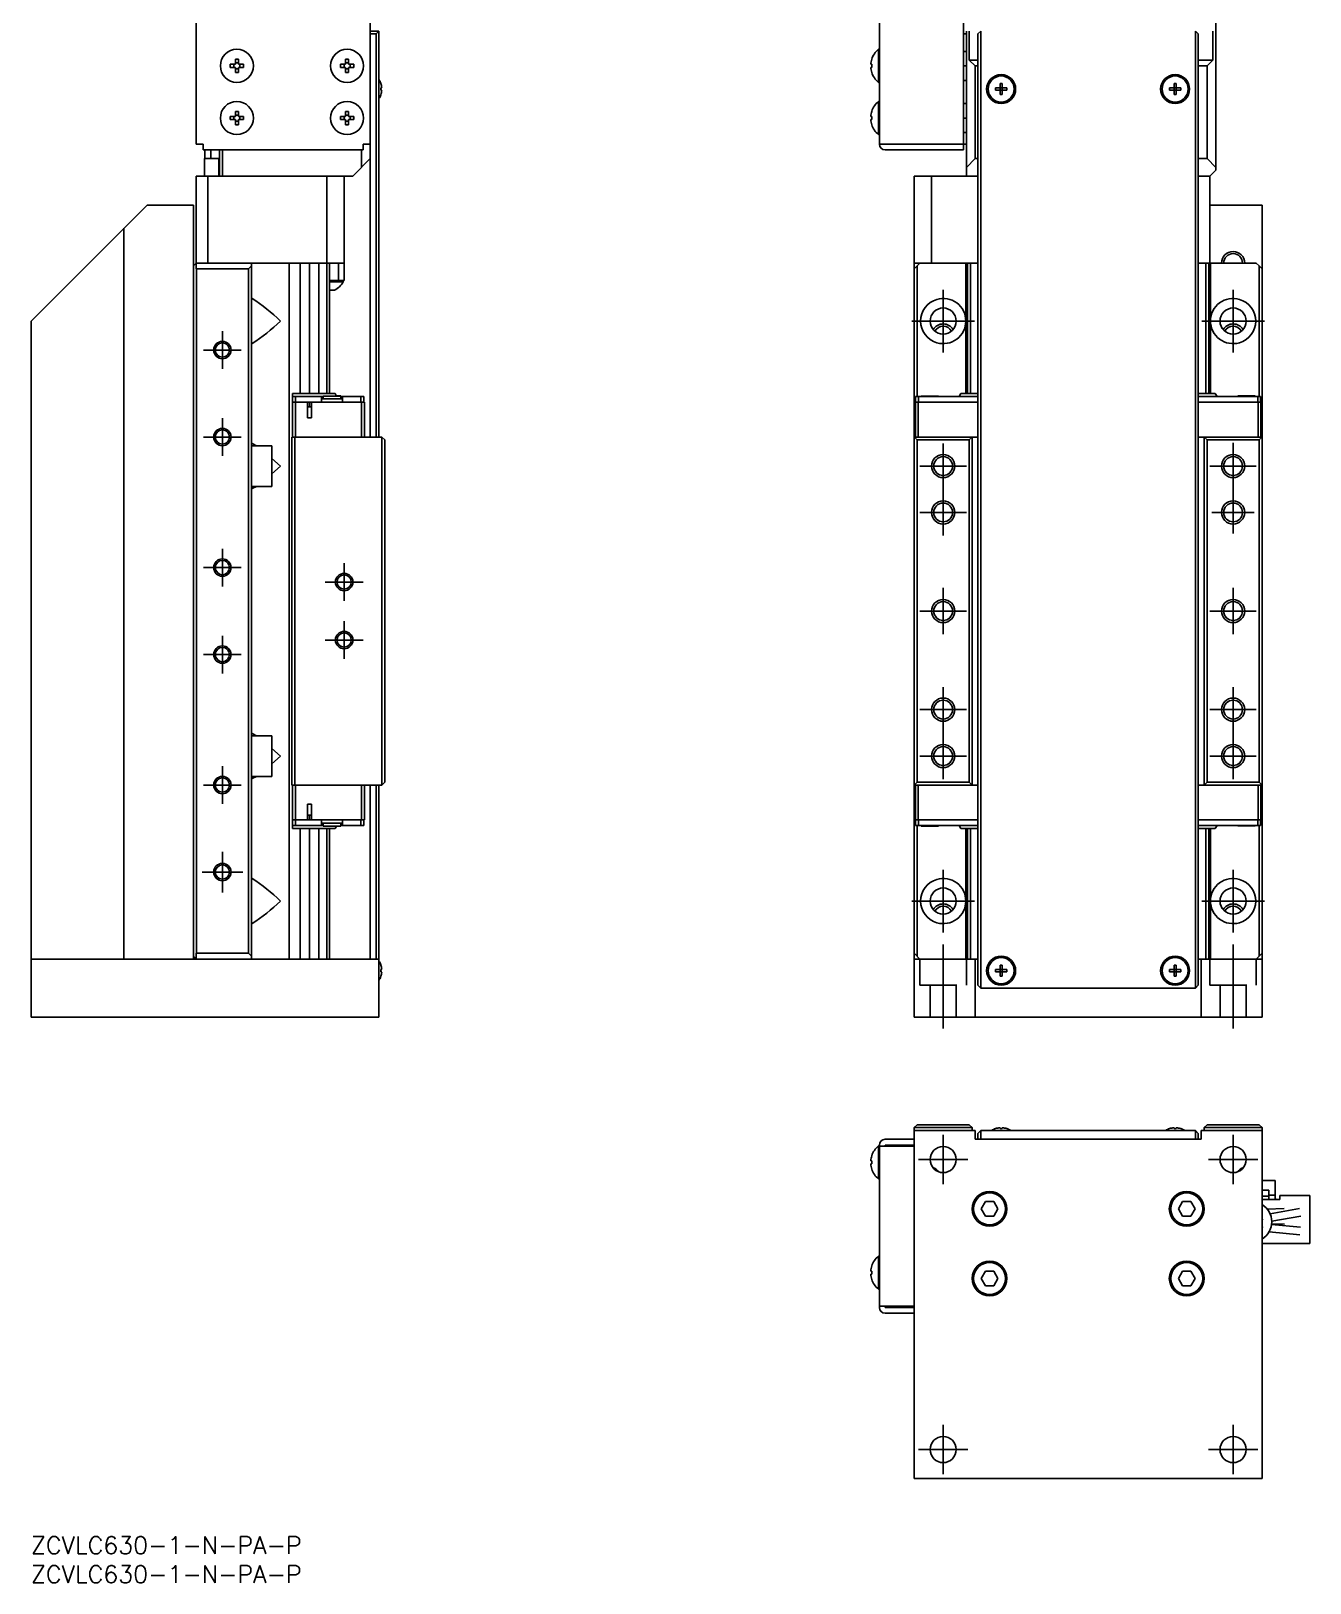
# Model space of a CAD drawing. Extents: x 0 to 504, y -8 to 447.
# Drawn here: x 0 to 220.6, y -8 to 259.6 of the extents above; entities that cross this region are included whole.
import ezdxf

# ---------------------------------------------------------------- set-up
doc = ezdxf.new("R2010")
doc.units = 0
doc.header["$LTSCALE"] = 0.5
doc.linetypes.add('CENTER', pattern=[50.8, 31.75, -6.35, 6.35, -6.35])
doc.linetypes.add('DASHED', pattern=[19.05, 12.7, -6.35])
for name, color, linetype in [('MSM_CENTER', 1, 'CENTER'), ('MSM_CONTINUOUS', 7, 'CONTINUOUS'), ('MSM_DASHED', 4, 'DASHED'), ('MSM_NARROW', 5, 'CONTINUOUS'), ('MSM_PART_NUMBER', 7, 'CONTINUOUS')]:
    doc.layers.add(name, color=color, linetype=linetype)
doc.styles.get("Standard").update_dxf_attribs({"font": 'txt.shx', "height": 3, "bigfont": 'bigfont.shx'})

msp = doc.modelspace()

# ---------------------------------------------------------------- linework, layer by layer
at = {"layer": 'MSM_CENTER'}
for p, q in [((157.3, 204.17), (157.3, 214.97)), ((207.3, 204.17), (207.3, 214.97)), ((151.9, 209.57), (162.7, 209.57)), ((201.9, 209.57), (212.7, 209.57)), ((33, 201.32), (33, 207.82)), ((29.75, 204.57), (36.25, 204.57)), ((33, 186.32), (33, 192.82)), ((29.75, 189.57), (36.25, 189.57)), ((157.3, 172.57), (157.3, 188.57)), ((207.3, 172.92), (207.3, 188.57)), ((153.3, 184.57), (161.3, 184.57)), ((203.3, 184.57), (211.3, 184.57)), ((153.3, 176.57), (161.3, 176.57)), ((203.65, 176.57), (210.95, 176.57)), ((33, 163.82), (33, 170.32)), ((29.75, 167.07), (36.25, 167.07)), ((54, 161.32), (54, 167.82)), ((50.75, 164.57), (57.25, 164.57)), ((157.3, 155.57), (157.3, 163.57)), ((207.3, 155.57), (207.3, 163.57)), ((153.3, 159.57), (161.3, 159.57)), ((203.3, 159.57), (211.3, 159.57)), ((33, 148.82), (33, 155.32)), ((54, 151.32), (54, 157.82)), ((50.75, 154.57), (57.25, 154.57)), ((29.75, 152.07), (36.25, 152.07)), ((157.3, 130.57), (157.3, 146.57)), ((207.3, 130.57), (207.3, 146.57)), ((153.3, 142.57), (161.3, 142.57)), ((203.3, 142.57), (211.3, 142.57)), ((153.3, 134.57), (161.3, 134.57)), ((203.3, 134.57), (211.3, 134.57)), ((33, 126.32), (33, 132.82)), ((29.75, 129.57), (36.25, 129.57)), ((33, 111.07), (33, 118.07)), ((29.5, 114.57), (36.5, 114.57)), ((157.3, 104.17), (157.3, 114.97)), ((207.3, 104.17), (207.3, 114.97)), ((151.9, 109.57), (162.7, 109.57)), ((201.9, 109.57), (212.7, 109.57)), ((157.3, 102.07), (157.3, 87.57)), ((207.3, 102.07), (207.3, 87.57)), ((157.3, 60.75), (157.3, 69.25)), ((207.3, 60.75), (207.3, 69.25)), ((153.05, 65), (161.55, 65)), ((203.05, 65), (211.55, 65)), ((157.3, 10.75), (157.3, 19.25)), ((207.3, 10.75), (207.3, 19.25)), ((153.05, 15), (161.55, 15)), ((203.05, 15), (211.55, 15))]:
    msp.add_line(p, q, dxfattribs=at)
at = {"layer": 'MSM_CONTINUOUS'}
for p, q in [((160.8, 239.07), (160.8, 268.07)), ((28.5, 240.07), (28.5, 267.07)), ((58.5, 267.07), (58.5, 189.57)), ((146.3, 240.07), (146.3, 267.07)), ((204.3, 265.57), (204.3, 235.57)), ((58.5, 259.57), (60, 259.57)), ((60, 259.57), (59.5, 259.07)), ((60, 259.57), (60, 189.57)), ((161.3, 234.57), (161.3, 259.57)), ((161.8, 259.57), (161.8, 254.57)), ((163.8, 259.57), (163.3, 259.07)), ((163.8, 259.57), (163.8, 94.57)), ((200.8, 94.57), (200.8, 259.57)), ((201.3, 259.07), (200.8, 259.57)), ((203.8, 254.57), (203.8, 259.57)), ((59.5, 259.07), (58.5, 259.07)), ((59.5, 189.57), (59.5, 259.07)), ((160.8, 259.07), (161.3, 259.07)), ((163.3, 95.07), (163.3, 259.07)), ((201.3, 259.07), (201.3, 95.07)), ((35.24, 254.72), (35.76, 254.72)), ((35.24, 253.83), (35.24, 254.72)), ((35.76, 254.72), (35.76, 253.83)), ((54.24, 254.72), (54.76, 254.72)), ((54.24, 253.83), (54.24, 254.72)), ((54.76, 254.72), (54.76, 253.83)), ((144.99, 254.73), (145, 254.72)), ((146.14, 250.72), (146.14, 256.42)), ((146.3, 256.42), (146.14, 256.42)), ((160.8, 256.07), (161.3, 256.07)), ((161.8, 254.57), (162.8, 253.57)), ((163.3, 254.57), (161.8, 254.57)), ((203.8, 254.57), (201.3, 254.57)), ((202.8, 253.57), (203.8, 254.57)), ((34.34, 253.83), (35.24, 253.83)), ((34.34, 253.31), (34.34, 253.83)), ((35.24, 253.31), (34.34, 253.31)), ((34.98, 253.31), (34.98, 253.83)), ((35.24, 254.09), (35.76, 254.09)), ((35.24, 252.41), (35.24, 253.31)), ((35.76, 253.05), (35.24, 253.05)), ((35.76, 252.41), (35.24, 252.41)), ((35.76, 253.83), (36.66, 253.83)), ((35.76, 253.31), (35.76, 252.41)), ((36.66, 253.31), (35.76, 253.31)), ((36.02, 253.83), (36.02, 253.31)), ((36.66, 253.83), (36.66, 253.31)), ((53.34, 253.31), (53.34, 253.83)), ((53.34, 253.83), (54.24, 253.83)), ((54.24, 253.31), (53.34, 253.31)), ((53.98, 253.31), (53.98, 253.83)), ((54.24, 254.09), (54.76, 254.09)), ((54.24, 252.41), (54.24, 253.31)), ((54.76, 253.05), (54.24, 253.05)), ((54.76, 252.41), (54.24, 252.41)), ((54.76, 253.83), (55.66, 253.83)), ((55.66, 253.31), (54.76, 253.31)), ((54.76, 253.31), (54.76, 252.41)), ((55.02, 253.83), (55.02, 253.31)), ((55.66, 253.83), (55.66, 253.31)), ((144.82, 253.83), (145, 253.83)), ((145, 253.31), (144.82, 253.31)), ((145, 252.41), (144.99, 252.41)), ((145, 253.83), (145, 253.31)), ((160.8, 253.57), (161.3, 253.57)), ((163.3, 253.57), (162.8, 253.57)), ((162.8, 253.57), (162.8, 237.57)), ((202.8, 253.57), (201.3, 253.57)), ((202.8, 237.57), (202.8, 253.57)), ((60.33, 250.54), (60.34, 250.55)), ((60.33, 249.39), (60.33, 249.75)), ((60.33, 249.75), (60.49, 249.75)), ((60.49, 249.39), (60.33, 249.39)), ((146.14, 250.72), (146.3, 250.72)), ((160.8, 251.07), (161.3, 251.07)), ((166.33, 249.39), (166.33, 249.75)), ((166.33, 249.75), (167.12, 249.75)), ((167.12, 249.39), (166.33, 249.39)), ((167.11, 249.39), (167.11, 249.75)), ((167.12, 250.54), (167.48, 250.54)), ((167.12, 249.75), (167.12, 250.54)), ((167.12, 249.76), (167.48, 249.76)), ((167.12, 248.6), (167.12, 249.39)), ((167.48, 249.37), (167.12, 249.37)), ((167.48, 250.54), (167.48, 249.75)), ((167.48, 249.75), (168.28, 249.75)), ((167.48, 249.39), (167.48, 248.6)), ((168.28, 249.39), (167.48, 249.39)), ((167.5, 249.75), (167.5, 249.39)), ((168.28, 249.75), (168.28, 249.39)), ((196.33, 249.39), (196.33, 249.75)), ((196.33, 249.75), (197.12, 249.75)), ((197.12, 249.39), (196.33, 249.39)), ((197.11, 249.39), (197.11, 249.75)), ((197.12, 250.54), (197.48, 250.54)), ((197.12, 249.75), (197.12, 250.54)), ((197.12, 249.76), (197.48, 249.76)), ((197.12, 248.6), (197.12, 249.39)), ((197.48, 249.37), (197.12, 249.37)), ((197.48, 250.54), (197.48, 249.75)), ((197.48, 249.75), (198.28, 249.75)), ((197.48, 249.39), (197.48, 248.6)), ((198.28, 249.39), (197.48, 249.39)), ((197.5, 249.75), (197.5, 249.39)), ((198.28, 249.75), (198.28, 249.39)), ((60.34, 248.59), (60.33, 248.6)), ((146.14, 241.72), (146.14, 247.42)), ((146.3, 247.42), (146.14, 247.42)), ((160.8, 247.07), (161.3, 247.07)), ((167.48, 248.6), (167.12, 248.6)), ((197.48, 248.6), (197.12, 248.6)), ((34.34, 244.31), (34.34, 244.83)), ((34.34, 244.83), (35.24, 244.83)), ((35.24, 244.31), (34.34, 244.31)), ((34.98, 244.31), (34.98, 244.83)), ((35.24, 245.72), (35.76, 245.72)), ((35.24, 244.83), (35.24, 245.72)), ((35.24, 245.09), (35.76, 245.09)), ((35.24, 243.41), (35.24, 244.31)), ((35.76, 244.05), (35.24, 244.05)), ((35.76, 245.72), (35.76, 244.83)), ((35.76, 244.83), (36.66, 244.83)), ((36.66, 244.31), (35.76, 244.31)), ((35.76, 244.31), (35.76, 243.41)), ((36.02, 244.83), (36.02, 244.31)), ((36.66, 244.83), (36.66, 244.31)), ((53.34, 244.31), (53.34, 244.83)), ((53.34, 244.83), (54.24, 244.83)), ((54.24, 244.31), (53.34, 244.31)), ((53.98, 244.31), (53.98, 244.83)), ((54.24, 245.72), (54.76, 245.72)), ((54.24, 244.83), (54.24, 245.72)), ((54.24, 245.09), (54.76, 245.09)), ((54.24, 243.41), (54.24, 244.31)), ((54.76, 244.05), (54.24, 244.05)), ((54.76, 245.72), (54.76, 244.83)), ((54.76, 244.83), (55.66, 244.83)), ((55.66, 244.31), (54.76, 244.31)), ((54.76, 244.31), (54.76, 243.41)), ((55.02, 244.83), (55.02, 244.31)), ((55.66, 244.83), (55.66, 244.31)), ((144.82, 244.83), (145, 244.83)), ((145, 244.31), (144.82, 244.31)), ((144.99, 245.73), (145, 245.72)), ((145, 244.83), (145, 244.31)), ((160.8, 244.57), (161.3, 244.57)), ((35.76, 243.41), (35.24, 243.41)), ((54.76, 243.41), (54.24, 243.41)), ((145, 243.41), (144.99, 243.41)), ((146.14, 241.72), (146.3, 241.72)), ((160.8, 242.07), (161.3, 242.07)), ((29.7, 240.07), (28.5, 240.07)), ((29.7, 239.07), (29.7, 240.07)), ((57.3, 239.07), (29.7, 239.07)), ((30, 237.57), (30, 239.07)), ((31, 239.07), (31, 237.57)), ((32.5, 234.57), (32.5, 239.07)), ((33, 239.07), (33, 234.57)), ((57, 236.07), (57, 239.07)), ((58.5, 240.07), (57.3, 240.07)), ((57.3, 240.07), (57.3, 239.07)), ((161.3, 240.07), (146.3, 240.07)), ((147.3, 239.07), (160.8, 239.07)), ((29.9, 237.57), (32.4, 237.57)), ((29.9, 237.57), (29.9, 234.57)), ((32.4, 234.57), (32.4, 237.57)), ((55.5, 234.57), (58.5, 237.57)), ((161.3, 236.07), (162.8, 237.57)), ((162.8, 237.57), (163.3, 237.57)), ((201.3, 237.57), (202.8, 237.57)), ((202.8, 237.57), (204.3, 236.07)), ((203.3, 234.57), (204.3, 235.57)), ((28.5, 234.57), (55.5, 234.57)), ((28.5, 234.57), (28.5, 218.57)), ((30.5, 234.57), (30.5, 219.57)), ((51, 219.57), (51, 234.57)), ((54, 234.57), (54, 216.57)), ((152.3, 234.57), (152.3, 89.57)), ((152.3, 234.57), (163.3, 234.57)), ((155.3, 234.57), (155.3, 219.57)), ((203.3, 234.57), (201.3, 234.57)), ((203.3, 234.57), (203.3, 219.57)), ((20, 229.57), (0, 209.57)), ((20, 229.57), (28, 229.57)), ((28, 99.57), (28, 229.57)), ((203.3, 229.57), (212.3, 229.57)), ((212.3, 229.57), (212.3, 89.57)), ((16, 225.57), (16, 99.57)), ((28.5, 219.57), (28, 219.07)), ((28.5, 219.57), (54, 219.57)), ((38, 219.57), (38, 99.57)), ((44.5, 99.57), (44.5, 219.57)), ((46.39, 219.57), (46.39, 197.07)), ((48, 219.57), (48, 197.07)), ((49.61, 197.07), (49.61, 219.57)), ((50.99, 197.07), (50.99, 219.57)), ((51.5, 219.57), (51.5, 197.07)), ((53, 216.57), (53, 219.57)), ((163.3, 219.57), (152.3, 219.57)), ((153.3, 219.57), (152.3, 218.57)), ((161.2, 197.07), (161.2, 219.57)), ((161.5, 197.07), (161.5, 219.57)), ((162.01, 219.57), (162.01, 197.07)), ((211.3, 219.57), (201.3, 219.57)), ((202.6, 197.07), (202.6, 219.57)), ((203.1, 219.57), (203.1, 197.07)), ((203.4, 219.57), (203.4, 197.07)), ((211.8, 219.07), (211.3, 219.57)), ((28.51, 218.57), (28.51, 100.57)), ((37.5, 218.57), (28.51, 218.57)), ((38, 219.07), (37.5, 218.57)), ((37.5, 100.57), (37.5, 218.57)), ((152.8, 196.57), (152.8, 219.07)), ((211.8, 196.57), (211.8, 219.07)), ((212.3, 218.57), (211.8, 219.07)), ((51.5, 216.57), (54, 216.57)), ((51.5, 216.32), (53.85, 216.32)), ((51.5, 214.92), (52.34, 214.92)), ((53.85, 216.32), (53.85, 216.57)), ((38, 213.31), (38.12, 213.47)), ((0, 209.57), (0, 89.57)), ((38, 205.83), (38.12, 205.67)), ((45.1, 197.07), (52.43, 197.07)), ((45.1, 197.07), (45.1, 189.57)), ((50.4, 196.57), (45.1, 196.57)), ((57.5, 195.57), (45.1, 195.57)), ((45.6, 196.57), (45.6, 189.57)), ((47.65, 192.87), (47.65, 195.57)), ((48, 195.57), (48, 194.77)), ((48.35, 192.87), (48.35, 195.57)), ((50.1, 196.57), (50.1, 195.57)), ((53.7, 196.17), (50.1, 196.17)), ((53.4, 196.62), (50.4, 196.62)), ((50.4, 196.62), (50.4, 196.17)), ((52.7, 196.62), (52.43, 197.07)), ((53.4, 196.67), (52.67, 196.67)), ((53.4, 196.17), (53.4, 196.67)), ((53.4, 196.57), (57.4, 196.57)), ((53.7, 196.57), (53.7, 195.57)), ((56.9, 196.57), (56.9, 195.57)), ((57, 195.57), (57, 189.57)), ((57.4, 196.57), (57.4, 195.57)), ((57.5, 195.57), (57.5, 189.57)), ((152.5, 195.57), (152.5, 189.57)), ((163.3, 195.57), (152.5, 195.57)), ((152.55, 196.57), (152.55, 195.57)), ((163.3, 196.57), (152.55, 196.57)), ((153, 195.57), (153, 189.57)), ((153.05, 196.57), (153.05, 195.57)), ((156.5, 196.62), (153.5, 196.62)), ((153.5, 196.62), (153.5, 196.57)), ((156.5, 196.57), (156.5, 196.62)), ((160.07, 196.57), (160.37, 197.07)), ((160.37, 197.07), (163.3, 197.07)), ((204.23, 197.07), (201.3, 197.07)), ((212.05, 196.57), (201.3, 196.57)), ((212.1, 195.57), (201.3, 195.57)), ((204.53, 196.57), (204.23, 197.07)), ((211.1, 196.67), (208.1, 196.67)), ((208.1, 196.67), (208.1, 196.57)), ((211.1, 196.57), (211.1, 196.67)), ((211.55, 196.57), (211.55, 195.57)), ((211.6, 195.57), (211.6, 189.57)), ((212.05, 196.57), (212.05, 195.57)), ((212.1, 195.57), (212.1, 189.57)), ((47.65, 194.77), (48.35, 194.77)), ((47.65, 192.87), (48.35, 192.87)), ((38.12, 188.47), (38, 188.31)), ((41.5, 188.07), (38, 188.07)), ((38.87, 188.07), (38.12, 188.47)), ((41.5, 181.07), (41.5, 188.07)), ((45, 129.57), (45, 189.57)), ((45, 189.57), (60.5, 189.57)), ((45.5, 189.57), (45.5, 129.57)), ((60.5, 129.57), (60.5, 189.57)), ((61, 189.07), (60.5, 189.57)), ((61, 189.07), (61, 130.07)), ((152.8, 189.07), (152.3, 189.57)), ((152.3, 189.57), (163.3, 189.57)), ((152.8, 189.07), (152.8, 130.07)), ((161.8, 189.07), (152.8, 189.07)), ((161.8, 189.07), (162.3, 189.57)), ((161.8, 130.07), (161.8, 189.07)), ((162.3, 189.57), (162.3, 129.57)), ((212.3, 189.57), (201.3, 189.57)), ((202.3, 189.57), (202.8, 189.07)), ((202.3, 129.57), (202.3, 189.57)), ((211.8, 189.07), (202.8, 189.07)), ((202.8, 189.07), (202.8, 130.07)), ((212.3, 189.57), (211.8, 189.07)), ((211.8, 130.07), (211.8, 189.07)), ((43, 184.57), (41.5, 185.89)), ((41.5, 183.25), (43, 184.57)), ((38, 181.07), (41.5, 181.07)), ((38, 180.83), (38.12, 180.67)), ((38.12, 180.67), (38.87, 181.07)), ((38.12, 138.47), (38, 138.31)), ((41.5, 138.07), (38, 138.07)), ((38.87, 138.07), (38.12, 138.47)), ((41.5, 131.07), (41.5, 138.07)), ((43, 134.57), (41.5, 135.89)), ((41.5, 133.25), (43, 134.57)), ((38, 131.07), (41.5, 131.07)), ((38, 130.83), (38.12, 130.67)), ((38.12, 130.67), (38.87, 131.07)), ((60.5, 129.57), (45, 129.57)), ((45.1, 129.57), (45.1, 122.07)), ((45.6, 122.57), (45.6, 129.57)), ((57, 123.57), (57, 129.57)), ((57.5, 123.57), (57.5, 129.57)), ((58.5, 129.57), (58.5, 99.57)), ((59.5, 99.57), (59.5, 129.57)), ((60, 129.57), (60, 89.57)), ((60.5, 129.57), (61, 130.07)), ((152.3, 129.57), (152.8, 130.07)), ((163.3, 129.57), (152.3, 129.57)), ((152.5, 123.57), (152.5, 129.57)), ((152.8, 130.07), (161.8, 130.07)), ((153, 123.57), (153, 129.57)), ((162.3, 129.57), (161.8, 130.07)), ((212.3, 129.57), (201.3, 129.57)), ((202.8, 130.07), (202.3, 129.57)), ((202.8, 130.07), (211.8, 130.07)), ((211.6, 123.57), (211.6, 129.57)), ((211.8, 130.07), (212.3, 129.57)), ((212.1, 123.57), (212.1, 129.57)), ((47.65, 126.27), (47.65, 123.57)), ((47.65, 126.27), (48.35, 126.27)), ((48.35, 126.27), (48.35, 123.57)), ((57.5, 123.57), (45.1, 123.57)), ((47.65, 124.37), (48.35, 124.37)), ((48, 124.37), (48, 123.57)), ((50.1, 122.57), (50.1, 123.57)), ((53.7, 122.57), (53.7, 123.57)), ((56.9, 122.57), (56.9, 123.57)), ((57.4, 122.57), (57.4, 123.57)), ((163.3, 123.57), (152.5, 123.57)), ((152.55, 122.57), (152.55, 123.57)), ((153.05, 122.57), (153.05, 123.57)), ((201.3, 123.57), (212.1, 123.57)), ((211.55, 122.57), (211.55, 123.57)), ((212.05, 122.57), (212.05, 123.57)), ((50.4, 122.57), (45.1, 122.57)), ((45.1, 122.07), (52.43, 122.07)), ((46.39, 122.07), (46.39, 99.57)), ((48, 122.07), (48, 99.57)), ((49.61, 99.57), (49.61, 122.07)), ((53.7, 122.97), (50.1, 122.97)), ((50.4, 122.97), (50.4, 122.47)), ((50.4, 122.47), (53.4, 122.47)), ((50.99, 99.57), (50.99, 122.07)), ((51.5, 122.07), (51.5, 99.57)), ((52.67, 122.47), (52.43, 122.07)), ((53.4, 122.47), (53.4, 122.97)), ((53.4, 122.57), (57.4, 122.57)), ((163.3, 122.57), (152.55, 122.57)), ((152.8, 100.07), (152.8, 122.57)), ((153.5, 122.57), (153.5, 122.47)), ((153.5, 122.47), (156.5, 122.47)), ((156.5, 122.47), (156.5, 122.57)), ((160.07, 122.57), (160.37, 122.07)), ((160.37, 122.07), (163.3, 122.07)), ((161.2, 99.57), (161.2, 122.07)), ((161.5, 99.57), (161.5, 122.07)), ((162.01, 122.07), (162.01, 99.57)), ((201.3, 122.57), (212.05, 122.57)), ((204.23, 122.07), (201.3, 122.07)), ((202.6, 99.57), (202.6, 122.07)), ((203.1, 122.07), (203.1, 99.57)), ((203.4, 122.07), (203.4, 99.57)), ((204.53, 122.57), (204.23, 122.07)), ((208.1, 122.57), (208.1, 122.52)), ((208.1, 122.52), (211.1, 122.52)), ((211.1, 122.52), (211.1, 122.57)), ((211.8, 100.07), (211.8, 122.57)), ((38, 113.31), (38.12, 113.47)), ((38, 105.83), (38.12, 105.67)), ((60, 99.57), (0, 99.57)), ((28, 100.07), (28.5, 99.57)), ((28.5, 100.57), (28.5, 99.57)), ((28.51, 100.57), (37.5, 100.57)), ((37.5, 100.57), (38, 100.07)), ((152.3, 100.57), (153.3, 99.57)), ((163.3, 99.57), (152.3, 99.57)), ((162.8, 89.57), (162.8, 99.57)), ((201.3, 99.57), (212.3, 99.57)), ((201.8, 89.57), (201.8, 99.57)), ((211.3, 99.57), (212.3, 100.57)), ((60.33, 98.54), (60.34, 98.55)), ((60.33, 97.39), (60.33, 97.75)), ((60.33, 97.75), (60.49, 97.75)), ((60.49, 97.39), (60.33, 97.39)), ((60.34, 96.59), (60.33, 96.6)), ((166.33, 97.39), (166.33, 97.75)), ((166.33, 97.75), (167.12, 97.75)), ((167.12, 97.39), (166.33, 97.39)), ((167.11, 97.39), (167.11, 97.75)), ((167.12, 98.54), (167.48, 98.54)), ((167.12, 97.75), (167.12, 98.54)), ((167.12, 97.76), (167.48, 97.76)), ((167.12, 96.6), (167.12, 97.39)), ((167.48, 97.37), (167.12, 97.37)), ((167.48, 96.6), (167.12, 96.6)), ((167.48, 98.54), (167.48, 97.75)), ((167.48, 97.75), (168.28, 97.75)), ((168.28, 97.39), (167.48, 97.39)), ((167.48, 97.39), (167.48, 96.6)), ((167.5, 97.75), (167.5, 97.39)), ((168.28, 97.75), (168.28, 97.39)), ((196.33, 97.39), (196.33, 97.75)), ((196.33, 97.75), (197.12, 97.75)), ((197.12, 97.39), (196.33, 97.39)), ((197.11, 97.39), (197.11, 97.75)), ((197.12, 98.54), (197.48, 98.54)), ((197.12, 97.75), (197.12, 98.54)), ((197.12, 97.76), (197.48, 97.76)), ((197.12, 96.6), (197.12, 97.39)), ((197.48, 97.37), (197.12, 97.37)), ((197.48, 96.6), (197.12, 96.6)), ((197.48, 98.54), (197.48, 97.75)), ((197.48, 97.75), (198.28, 97.75)), ((197.48, 97.39), (197.48, 96.6)), ((198.28, 97.39), (197.48, 97.39)), ((197.5, 97.75), (197.5, 97.39)), ((198.28, 97.75), (198.28, 97.39)), ((163.3, 95.07), (163.8, 94.57)), ((200.8, 94.57), (163.8, 94.57)), ((200.8, 94.57), (201.3, 95.07)), ((0, 89.57), (60, 89.57)), ((152.3, 89.57), (212.3, 89.57)), ((152.3, 70.5), (152.8, 71)), ((152.3, 10), (152.3, 70.5)), ((162.3, 70.5), (152.3, 70.5)), ((152.3, 70), (162.8, 70)), ((152.8, 71), (161.8, 71)), ((162.3, 70.5), (161.8, 71)), ((162.3, 70), (162.3, 70.5)), ((162.8, 68.5), (162.8, 70)), ((163.3, 69.5), (163.8, 70)), ((163.8, 70), (163.8, 68.5)), ((200.8, 70), (163.8, 70)), ((166.33, 70.33), (166.33, 70.34)), ((167.12, 70.33), (167.12, 70.49)), ((167.48, 70.33), (167.12, 70.33)), ((167.48, 70.49), (167.48, 70.33)), ((168.28, 70.34), (168.28, 70.33)), ((196.33, 70.33), (196.33, 70.34)), ((197.12, 70.33), (197.12, 70.49)), ((197.48, 70.33), (197.12, 70.33)), ((197.48, 70.49), (197.48, 70.33)), ((198.28, 70.34), (198.28, 70.33)), ((200.8, 68.5), (200.8, 70)), ((200.8, 70), (201.3, 69.5)), ((201.8, 70), (201.8, 68.5)), ((201.8, 70), (212.3, 70)), ((202.8, 71), (202.3, 70.5)), ((202.3, 70.5), (202.3, 70)), ((212.3, 70.5), (202.3, 70.5)), ((202.8, 71), (211.8, 71)), ((211.8, 71), (212.3, 70.5)), ((212.3, 70.5), (212.3, 10)), ((146.14, 61.65), (146.14, 67.35)), ((146.3, 67.35), (146.14, 67.35)), ((146.3, 67.5), (146.3, 39.5)), ((146.3, 67.3), (152.3, 67.3)), ((147.3, 68.5), (152.3, 68.5)), ((147.3, 67.5), (152.3, 67.5)), ((147.3, 67.5), (147.3, 67.3)), ((147.3, 67.39), (152.3, 67.39)), ((201.8, 68.5), (162.8, 68.5)), ((163.3, 68.5), (163.3, 69.5)), ((201.3, 69.5), (201.3, 68.5)), ((144.82, 64.76), (145, 64.76)), ((145, 64.24), (144.82, 64.24)), ((144.99, 65.66), (145, 65.66)), ((145, 64.76), (145, 64.24)), ((145, 63.34), (144.99, 63.34)), ((146.14, 61.65), (146.3, 61.65)), ((214.55, 61.38), (212.3, 61.38)), ((213.45, 59.75), (212.3, 59.75)), ((213.45, 58.1), (213.45, 59.75)), ((214.55, 58.35), (214.55, 61.38)), ((163.86, 56.5), (164.58, 57.75)), ((164.58, 55.25), (163.86, 56.5)), ((164.58, 57.75), (166.03, 57.75)), ((166.03, 57.75), (166.75, 56.5)), ((166.75, 56.5), (166.03, 55.25)), ((197.86, 56.5), (198.58, 57.75)), ((198.58, 55.25), (197.86, 56.5)), ((198.58, 57.75), (200.03, 57.75)), ((200.03, 57.75), (200.75, 56.5)), ((200.75, 56.5), (200.03, 55.25)), ((213.45, 58.66), (212.3, 58.66)), ((215.35, 58.1), (212.3, 58.1)), ((216.13, 56.55), (213.18, 56.46)), ((214.55, 58.85), (213.45, 58.85)), ((218.74, 56.54), (213.67, 55.65)), ((215.35, 58.1), (215.35, 58.81)), ((220.55, 58.81), (215.35, 58.81)), ((220.55, 58.81), (220.55, 50.53)), ((166.03, 55.25), (164.58, 55.25)), ((200.03, 55.25), (198.58, 55.25)), ((218.91, 53.35), (213.92, 53.8)), ((216.17, 53.85), (213.94, 53.91)), ((213.95, 54.38), (218.97, 55.26)), ((213.5, 52.54), (218.8, 52.05)), ((146.14, 42.65), (146.14, 48.35)), ((146.3, 48.35), (146.14, 48.35)), ((220.55, 50.53), (212.3, 50.53)), ((144.82, 45.76), (145, 45.76)), ((144.99, 46.66), (145, 46.66)), ((145, 45.76), (145, 45.24)), ((163.86, 44.5), (164.58, 45.75)), ((164.58, 45.75), (166.03, 45.75)), ((166.03, 45.75), (166.75, 44.5)), ((197.86, 44.5), (198.58, 45.75)), ((198.58, 45.75), (200.03, 45.75)), ((200.03, 45.75), (200.75, 44.5)), ((145, 45.24), (144.82, 45.24)), ((145, 44.34), (144.99, 44.34)), ((164.58, 43.25), (163.86, 44.5)), ((166.03, 43.25), (164.58, 43.25)), ((166.75, 44.5), (166.03, 43.25)), ((198.58, 43.25), (197.86, 44.5)), ((200.03, 43.25), (198.58, 43.25)), ((200.75, 44.5), (200.03, 43.25)), ((146.14, 42.65), (146.3, 42.65)), ((152.3, 39.7), (146.3, 39.7)), ((147.3, 39.7), (147.3, 39.5)), ((147.3, 39.5), (152.3, 39.5)), ((147.3, 38.5), (152.3, 38.5)), ((212.3, 10), (152.3, 10))]:
    msp.add_line(p, q, dxfattribs=at)
for centre, radius in [((35.5, 253.57), 2.85), ((54.5, 253.57), 2.85), ((167.3, 249.57), 2.25), ((197.3, 249.57), 2.25), ((35.5, 244.57), 2.85), ((54.5, 244.57), 2.85), ((157.3, 209.57), 2.25), ((207.3, 209.57), 2.25), ((33, 204.57), 1.23), ((33, 189.57), 1.23), ((33, 167.07), 1.23), ((54, 164.57), 1.23), ((54, 154.57), 1.23), ((33, 152.07), 1.23), ((33, 129.57), 1.23), ((33, 114.57), 1.23), ((157.3, 109.57), 2.25), ((207.3, 109.57), 2.25), ((167.3, 97.57), 2.25), ((197.3, 97.57), 2.25), ((157.3, 65), 2.25), ((207.3, 65), 2.25), ((157.3, 15), 2.25), ((207.3, 15), 2.25)]:
    msp.add_circle(centre, radius, dxfattribs=at)
at = {"layer": 'MSM_CONTINUOUS', "extrusion": (0, 0, -1)}
for centre, radius in [((-167.3, 249.57), 2.5), ((-197.3, 249.57), 2.5), ((-157.3, 184.57), 1.62), ((-207.3, 184.57), 1.62), ((-157.3, 176.57), 1.62), ((-207.3, 176.57), 1.62), ((-157.3, 159.57), 1.62), ((-207.3, 159.57), 1.62), ((-157.3, 142.57), 1.62), ((-207.3, 142.57), 1.62), ((-157.3, 134.57), 1.62), ((-207.3, 134.57), 1.62), ((-167.3, 97.57), 2.5), ((-197.3, 97.57), 2.5), ((-165.3, 56.5), 3), ((-165.3, 56.5), 2.75), ((-199.3, 56.5), 3), ((-199.3, 56.5), 2.75), ((-165.3, 44.5), 3), ((-165.3, 44.5), 2.75), ((-199.3, 44.5), 3), ((-199.3, 44.5), 2.75)]:
    msp.add_circle(centre, radius, dxfattribs=at)
at = {"layer": 'MSM_CONTINUOUS'}
for centre, radius, start, end in [((148.5, 253.57), 3.69, 161.762, 175.9605), ((148.5, 253.57), 3.7, 129.6218, 161.7427), ((148.5, 253.57), 3.69, 184.0395, 198.238), ((148.5, 253.57), 3.7, 198.2573, 230.3782), ((57.5, 249.57), 3, 19.0021, 33.5573), ((57.5, 249.57), 2.99, 3.446, 18.9685), ((57.5, 249.57), 2.99, 341.0315, 356.554), ((57.5, 249.57), 3, 326.4427, 340.9979), ((148.5, 244.57), 3.7, 129.6218, 161.7427), ((148.5, 244.57), 3.69, 161.762, 175.9605), ((148.5, 244.57), 3.69, 184.0395, 198.238), ((148.5, 244.57), 3.7, 198.2573, 230.3782), ((147.3, 240.07), 1, 180, 270), ((29.5, 220.07), 1.8, 236.251, 236.4427), ((51, 217.88), 3.25, 294.3004, 331.2734), ((21.2, 187.31), 31.15, 45.6019, 57.107), ((157.3, 209.57), 3.9, 106.3827, 253.6173), ((157.3, 209.57), 3.9, 0.0002, 106.3825), ((207.3, 209.57), 3.9, 73.6221, 179.9952), ((207.3, 209.57), 3.9, 286.3827, 73.6173), ((21.2, 231.83), 31.15, 302.893, 314.3981), ((157.3, 209.57), 3.9, 253.6176, 359.9998), ((207.3, 209.57), 3.9, 180.0002, 286.3825), ((21.2, 87.31), 31.15, 45.6019, 57.107), ((157.3, 109.57), 3.9, 106.3827, 253.6173), ((157.3, 109.57), 3.9, 0.0003, 106.3824), ((207.3, 109.57), 3.9, 73.6176, 179.9997), ((207.3, 109.57), 3.9, 286.3827, 73.6173), ((21.2, 131.83), 31.15, 302.893, 314.3981), ((157.3, 109.57), 3.9, 253.6203, 359.997), ((207.3, 109.57), 3.9, 180.0003, 286.3824), ((29.5, 99.07), 1.8, 123.5573, 123.749), ((57.5, 97.57), 3, 19.0021, 33.5573), ((57.5, 97.57), 3, 326.4427, 340.9979), ((57.5, 97.57), 2.99, 3.446, 18.9685), ((57.5, 97.57), 2.99, 341.0315, 356.554), ((167.3, 67.5), 3, 109.0021, 123.5573), ((167.3, 67.5), 2.99, 93.446, 108.9685), ((167.3, 67.5), 2.99, 71.0315, 86.554), ((167.3, 67.5), 3, 56.4427, 70.9979), ((197.3, 67.5), 3, 109.0021, 123.5573), ((197.3, 67.5), 2.99, 93.446, 108.9685), ((197.3, 67.5), 2.99, 71.0315, 86.554), ((197.3, 67.5), 3, 56.4427, 70.9979), ((148.5, 64.5), 3.7, 129.6218, 161.7427), ((147.3, 67.5), 1, 90, 180), ((148.5, 64.5), 3.69, 161.762, 175.9605), ((148.5, 64.5), 3.69, 184.0395, 198.238), ((148.5, 64.5), 3.7, 198.2573, 230.3782), ((209.6, 61.9), 1.8, 106.8077, 146.3384), ((210.45, 54.27), 3.5, 301.909, 58.091), ((148.5, 45.5), 3.7, 129.6218, 161.7427), ((148.5, 45.5), 3.69, 161.762, 175.9605), ((148.5, 45.5), 3.69, 184.0395, 198.238), ((148.5, 45.5), 3.7, 198.2573, 230.3782), ((147.3, 39.5), 1, 180, 270)]:
    msp.add_arc(centre, radius, start, end, dxfattribs=at)
at = {"layer": 'MSM_CONTINUOUS', "extrusion": (0, 0, -1)}
for centre, radius, start, end in [((-207.3, 219.57), 1.62, 0, 180), ((-157.3, 207.07), 1.62, 28.0807, 151.9193), ((-207.3, 207.07), 1.62, 28.0807, 151.9193), ((-157.3, 107.07), 1.62, 28.0807, 151.9193), ((-207.3, 107.07), 1.62, 28.0807, 151.9193), ((-155, 61.9), 1.8, 106.8077, 146.3384), ((-214.8, 58.35), 0.25, 270, 0), ((-211.75, 54.65), 0.6, 156.4435, 203.5565), ((-211.75, 53.35), 0.6, 156.4435, 203.5565)]:
    msp.add_arc(centre, radius, start, end, dxfattribs=at)
at = {"layer": 'MSM_DASHED'}
for p, q in [((153.3, 99.57), (153.3, 95.07)), ((161.3, 95.07), (161.3, 99.57)), ((203.3, 99.57), (203.3, 95.07)), ((211.3, 95.07), (211.3, 99.57)), ((153.3, 95.07), (161.3, 95.07)), ((155.05, 95.07), (155.05, 89.57)), ((159.55, 89.57), (159.55, 95.07)), ((203.3, 95.07), (211.3, 95.07)), ((205.05, 95.07), (205.05, 89.57)), ((209.55, 89.57), (209.55, 95.07))]:
    msp.add_line(p, q, dxfattribs=at)
at = {"layer": 'MSM_NARROW'}
for centre, radius in [((33, 204.57), 1.5), ((33, 189.57), 1.5), ((157.3, 184.57), 2), ((207.3, 184.57), 2), ((157.3, 176.57), 2), ((207.3, 176.57), 2), ((33, 167.07), 1.5), ((54, 164.57), 1.5), ((157.3, 159.57), 2), ((207.3, 159.57), 2), ((54, 154.57), 1.5), ((33, 152.07), 1.5), ((157.3, 142.57), 2), ((207.3, 142.57), 2), ((157.3, 134.57), 2), ((207.3, 134.57), 2), ((33, 129.57), 1.5), ((33, 114.57), 1.5)]:
    msp.add_circle(centre, radius, dxfattribs=at)
for centre, start, end in [((207.3, 219.57), 0, 180), ((157.3, 207.07), 31.2484, 148.7515), ((207.3, 207.07), 31.2484, 148.7515), ((157.3, 107.07), 31.2484, 148.7515), ((207.3, 107.07), 31.2484, 148.7515)]:
    msp.add_arc(centre, 2, start, end, dxfattribs=at)

# ---------------------------------------------------------------- texts
at = {"layer": 'MSM_PART_NUMBER'}
for p in [(0, -3), (0, -8)]:
    msp.add_text('ZCVLC630-1-N-PA-P', height=3, dxfattribs=at).set_placement(p)

doc.saveas('drawing.dxf')
